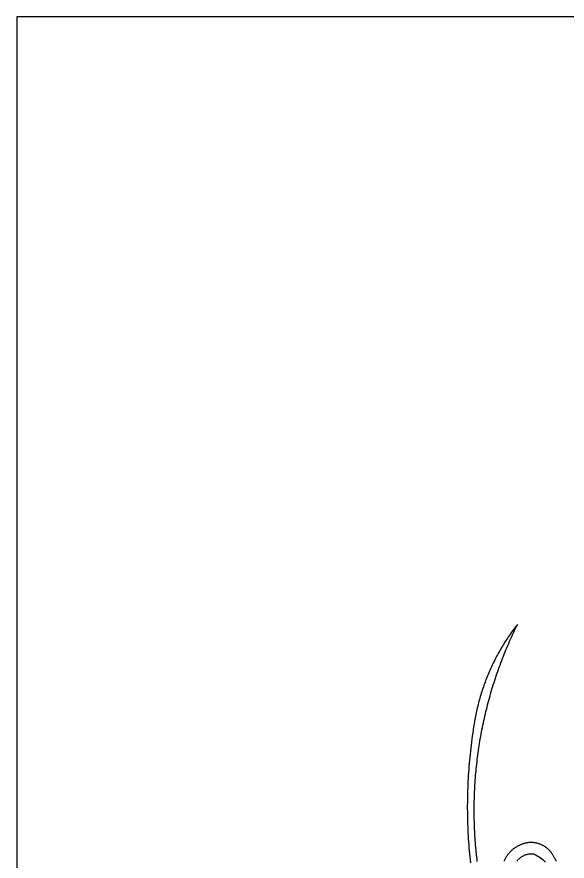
# Model space of a CAD drawing. Extents: x -425 to 425, y -1100 to 1100.
# Drawn here: x -425 to 14, y 425 to 1100 of the extents above; entities that cross this region are included whole.
import ezdxf

# ---------------------------------------------------------------- set-up
doc = ezdxf.new("R2010")
doc.units = 0
doc.layers.add('LAYER_1', color=18, linetype='CONTINUOUS')

msp = doc.modelspace()

# ---------------------------------------------------------------- linework, layer by layer
at = {"layer": 'LAYER_1'}
msp.add_lwpolyline([(-425, -1100), (425, -1100), (425, 1100), (-425, 1100)], close=True, dxfattribs=at)
for points in [[(-57.32, 425.06), (-57.54, 426.91), (-57.75, 428.76), (-57.95, 430.61), (-58.14, 432.46), (-58.31, 434.32), (-58.48, 436.17), (-58.64, 438.02), (-58.79, 439.88), (-58.92, 441.73), (-59.05, 443.59), (-59.17, 445.44), (-59.27, 447.3), (-59.37, 449.16), (-59.46, 451.01), (-59.53, 452.87), (-59.6, 454.72), (-59.65, 456.58), (-59.7, 458.44), (-59.73, 460.29), (-59.76, 462.15), (-59.77, 464), (-59.78, 465.86), (-59.77, 467.71), (-59.76, 469.57), (-59.73, 471.42), (-59.69, 473.28), (-59.65, 475.13), (-59.59, 476.98), (-59.53, 478.84), (-59.45, 480.69), (-59.36, 482.54), (-59.27, 484.39), (-59.16, 486.24), (-59.04, 488.09), (-58.91, 489.94), (-58.78, 491.78), (-58.63, 493.63), (-58.47, 495.48), (-58.31, 497.32), (-58.13, 499.16), (-57.94, 501.01), (-57.74, 502.85), (-57.53, 504.69), (-57.32, 506.53), (-57.09, 508.36), (-56.85, 510.2), (-56.6, 512.03), (-56.35, 513.87), (-56.08, 515.7), (-55.8, 517.53), (-55.51, 519.36), (-55.21, 521.18), (-54.91, 523.01), (-54.59, 524.83), (-54.26, 526.65), (-53.92, 528.47), (-53.57, 530.29), (-53.22, 532.11), (-52.85, 533.92), (-52.47, 535.74), (-52.08, 537.55), (-51.68, 539.35), (-51.28, 541.16), (-50.86, 542.96), (-50.43, 544.77), (-49.99, 546.57), (-49.54, 548.36), (-49.09, 550.16), (-48.62, 551.95), (-48.14, 553.74), (-47.65, 555.53), (-47.16, 557.31), (-46.65, 559.1), (-46.13, 560.88), (-45.61, 562.65), (-45.07, 564.43), (-44.52, 566.2), (-43.96, 567.97), (-43.4, 569.73), (-42.82, 571.5), (-42.23, 573.26), (-41.64, 575.01), (-41.03, 576.77), (-40.42, 578.52), (-39.79, 580.27), (-39.15, 582.01), (-38.51, 583.75), (-37.85, 585.49), (-37.19, 587.23), (-36.51, 588.96), (-35.83, 590.69), (-35.13, 592.41), (-34.43, 594.13), (-33.71, 595.85), (-32.99, 597.56), (-32.26, 599.27), (-31.51, 600.98), (-30.76, 602.68), (-30, 604.38), (-29.22, 606.08), (-28.44, 607.77), (-27.65, 609.46), (-26.84, 611.14), (-26.03, 612.82), (-25.21, 614.49), (-26.03, 613.45), (-26.84, 612.4), (-27.64, 611.34), (-28.44, 610.28), (-29.22, 609.21), (-30, 608.13), (-30.77, 607.05), (-31.53, 605.96), (-32.28, 604.87), (-33.02, 603.77), (-33.76, 602.66), (-34.48, 601.55), (-35.2, 600.43), (-35.9, 599.31), (-36.6, 598.18), (-37.29, 597.05), (-37.97, 595.91), (-38.64, 594.76), (-39.31, 593.61), (-39.96, 592.45), (-40.61, 591.29), (-41.24, 590.13), (-41.87, 588.96), (-42.49, 587.78), (-43.09, 586.6), (-43.69, 585.41), (-44.28, 584.22), (-44.87, 583.03), (-45.44, 581.82), (-46, 580.62), (-46.55, 579.41), (-47.1, 578.19), (-47.63, 576.98), (-48.16, 575.75), (-48.67, 574.52), (-49.18, 573.29), (-49.68, 572.06), (-50.17, 570.81), (-50.64, 569.57), (-51.11, 568.32), (-51.57, 567.07), (-52.02, 565.81), (-52.46, 564.55), (-52.89, 563.28), (-53.32, 562.01), (-53.73, 560.74), (-54.13, 559.47), (-54.52, 558.19), (-54.9, 556.9), (-55.28, 555.61), (-55.64, 554.32), (-55.99, 553.03), (-56.33, 551.73), (-56.67, 550.43), (-56.99, 549.13), (-57.3, 547.82), (-57.61, 546.51), (-57.9, 545.2), (-58.18, 543.88), (-58.46, 542.56), (-58.72, 541.24), (-58.98, 539.92), (-59.22, 538.59), (-59.45, 537.26), (-59.85, 534.86), (-60.24, 532.47), (-60.62, 530.07), (-60.98, 527.67), (-61.32, 525.27), (-61.65, 522.86), (-61.97, 520.46), (-62.27, 518.05), (-62.56, 515.64), (-62.83, 513.23), (-63.09, 510.82), (-63.33, 508.41), (-63.56, 506), (-63.78, 503.59), (-63.98, 501.17), (-64.17, 498.76), (-64.34, 496.34), (-64.5, 493.92), (-64.64, 491.51), (-64.77, 489.09), (-64.89, 486.67), (-64.99, 484.25), (-65.07, 481.83), (-65.15, 479.41), (-65.2, 476.99), (-65.25, 474.57), (-65.27, 472.15), (-65.29, 469.73), (-65.29, 467.31), (-65.27, 464.89), (-65.25, 462.47), (-65.2, 460.05), (-65.15, 457.63), (-65.07, 455.21), (-64.99, 452.79), (-64.89, 450.38), (-64.77, 447.96), (-64.64, 445.54), (-64.5, 443.13), (-64.34, 440.71), (-64.17, 438.3), (-63.98, 435.88), (-63.78, 433.47), (-63.57, 431.06), (-63.34, 428.65), (-63.1, 426.24), (-62.84, 423.83)], [(5.9, 425.15), (5.53, 425.8), (5.15, 426.44), (4.77, 427.08), (4.37, 427.71), (4.13, 428.22), (3.89, 428.71), (3.63, 429.2), (3.36, 429.68), (3.08, 430.15), (2.8, 430.61), (2.5, 431.05), (2.19, 431.49), (1.88, 431.92), (1.55, 432.34), (1.22, 432.75), (0.87, 433.15), (0.52, 433.54), (0.16, 433.92), (-0.2, 434.29), (-0.58, 434.65), (-0.96, 434.99), (-1.35, 435.33), (-1.75, 435.66), (-2.15, 435.97), (-2.56, 436.28), (-2.98, 436.57), (-3.4, 436.86), (-3.83, 437.13), (-4.27, 437.39), (-4.71, 437.64), (-5.15, 437.88), (-5.6, 438.1), (-6.06, 438.32), (-6.52, 438.52), (-6.98, 438.72), (-7.45, 438.9), (-7.92, 439.07), (-8.4, 439.22), (-8.88, 439.37), (-9.36, 439.5), (-9.85, 439.62), (-10.34, 439.73), (-10.83, 439.83), (-11.32, 439.91), (-11.82, 439.98), (-12.32, 440.04), (-12.82, 440.09), (-13.32, 440.12), (-13.83, 440.14), (-14.33, 440.15), (-14.84, 440.15), (-15.34, 440.13), (-15.85, 440.1), (-16.36, 440.05), (-16.86, 440), (-17.37, 439.93), (-17.88, 439.84), (-18.38, 439.74), (-18.89, 439.63), (-19.39, 439.51), (-19.89, 439.37), (-20.4, 439.22), (-20.9, 439.05), (-21.39, 438.87), (-21.89, 438.68), (-22.38, 438.47), (-22.87, 438.25), (-23.36, 438.01), (-23.95, 437.74), (-24.54, 437.46), (-25.11, 437.16), (-25.67, 436.85), (-26.22, 436.53), (-26.76, 436.19), (-27.29, 435.84), (-27.81, 435.48), (-28.32, 435.1), (-28.81, 434.72), (-29.3, 434.32), (-29.77, 433.9), (-30.23, 433.48), (-30.68, 433.05), (-31.11, 432.6), (-31.54, 432.15), (-31.95, 431.68), (-32.35, 431.21), (-32.74, 430.72), (-33.11, 430.23), (-33.47, 429.72), (-33.82, 429.21), (-34.16, 428.69), (-34.48, 428.16), (-34.8, 427.63), (-35.09, 427.08), (-35.38, 426.53), (-35.65, 425.97), (-35.91, 425.41), (-36.15, 424.84)], [(-25.78, 425.15), (-25.34, 425.7), (-24.88, 426.24), (-24.4, 426.75), (-23.9, 427.23), (-23.37, 427.7), (-22.83, 428.13), (-22.27, 428.55), (-21.69, 428.93), (-21.09, 429.29), (-20.47, 429.62), (-19.83, 429.93), (-19.19, 430.2), (-18.52, 430.44), (-17.84, 430.65), (-17.15, 430.83), (-16.45, 430.97), (-15.73, 431.08), (-14.64, 431.18), (-14.09, 431.2), (-13.53, 431.18), (-12.99, 431.12), (-12.45, 431.02), (-11.93, 430.86), (-11.43, 430.65), (-10.23, 430), (-9.06, 429.32), (-7.93, 428.59), (-6.82, 427.82), (-5.74, 427.01), (-4.7, 426.17), (-3.69, 425.29), (-2.72, 424.37)]]:
    msp.add_lwpolyline(points, dxfattribs=at)

doc.saveas('drawing.dxf')
